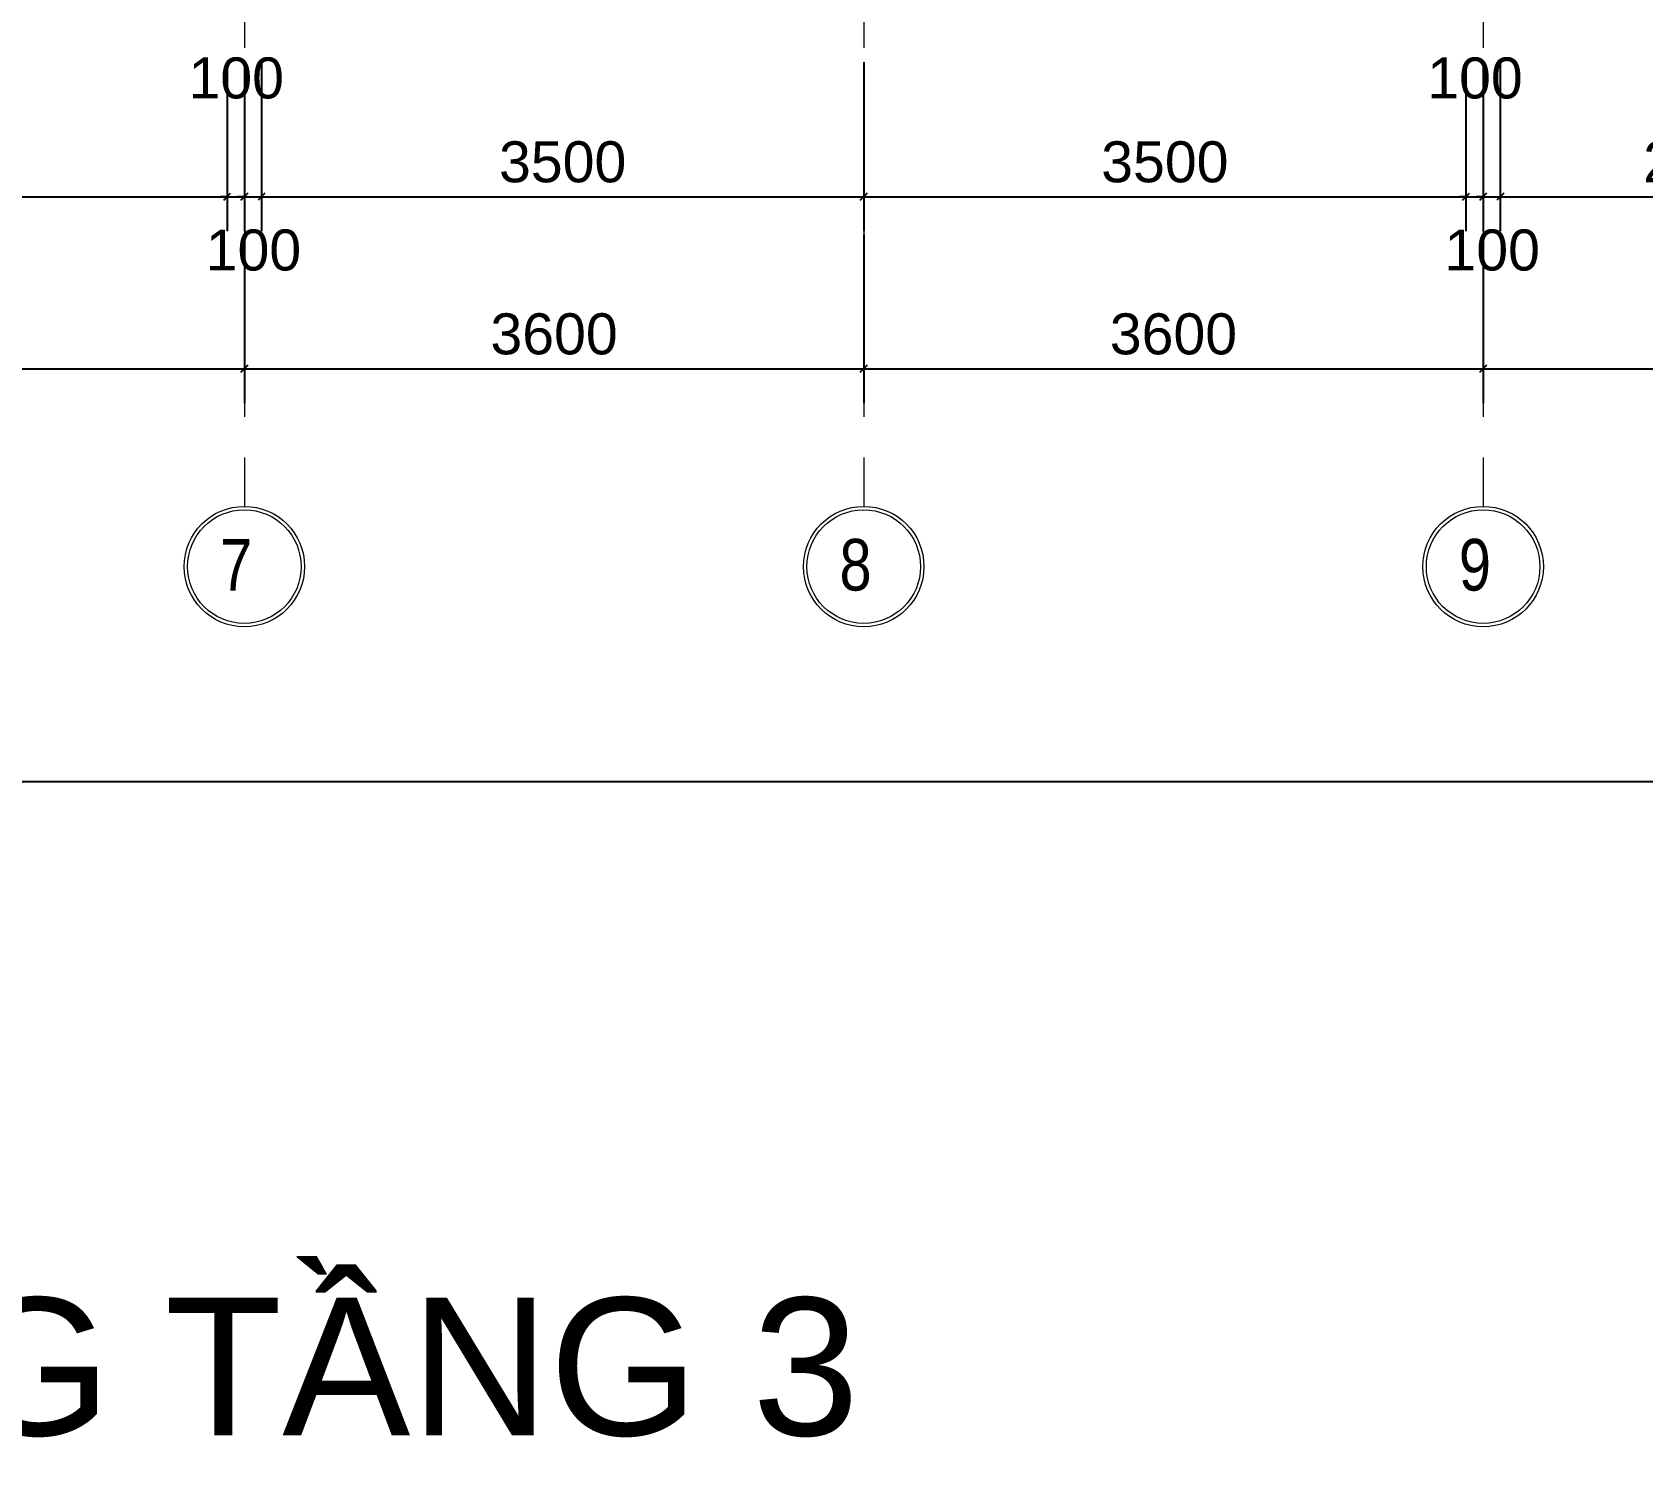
# Model space of a CAD drawing. Header units: millimetres. Extents: x -20510 to 108935, y -243239 to 20306.
# Drawn here: x 21217 to 30578, y -78577 to -70244 of the extents above; entities that cross this region are included whole.
import ezdxf
from ezdxf.enums import TextEntityAlignment as Align

# ---------------------------------------------------------------- set-up
doc = ezdxf.new("R2010")
doc.units = ezdxf.units.MM
doc.linetypes.add('Hidden', pattern=[714.375, 476.25, -238.125])
for name, color, linetype, lineweight in [('A-ANNO-DIMS', 1, 'Continuous', 9), ('S-GRID', 1, 'Continuous', 9), ('S-GRID-IDEN', 1, 'Continuous', 9)]:
    doc.layers.add(name, color=color, linetype=linetype, lineweight=lineweight)
doc.styles.add('Arial_1', font='arial.ttf', dxfattribs={"width": 0.8, "height": 200})
doc.styles.add('Arial_5', font='arial.ttf', dxfattribs={"height": 238.125})
doc.styles.add('UNICODE_TITLE', font='arial.ttf')
doc.dimstyles.new('SecretInternalLinAngDimStyle5p4736185', dxfattribs={"dimscale": 304.8, "dimtxt": 242.94927, "dimasz": 0.130208, "dimexe": 0.656168, "dimexo": 0.0625, "dimgap": 0.260417, "dimtad": 1, "dimdec": 0, "dimrnd": 100, "dimzin": 0, "dimdsep": 46, "dimtxsty": 'Arial_5', "dimblk1": 'OBLIQUE', "dimblk2": 'OBLIQUE', "dimsah": 1, "dimcen": 0.09, "dimdle": 0.492126, "dimazin": 0, "dimtfac": 1, "dimtdec": 4, "dimtix": 1, "dimtmove": 0, "dimatfit": 3, "dimfxl": 2.624672, "dimfxlon": 1, "dimtvp": 1, "dimtolj": 1, "dimtzin": 0, "dimarcsym": 2})
doc.dimstyles.new('SecretInternalLinAngDimStyle5p4736185_1', dxfattribs={"dimscale": 304.8, "dimtxt": 242.94927, "dimasz": 0.130208, "dimexe": 0.656168, "dimexo": 0.0625, "dimgap": 0.260417, "dimtad": 1, "dimdec": 0, "dimrnd": 100, "dimzin": 0, "dimdsep": 46, "dimtxsty": 'Arial_5', "dimblk1": 'OBLIQUE', "dimblk2": 'OBLIQUE', "dimsah": 1, "dimcen": 0.09, "dimdle": 0.492126, "dimazin": 0, "dimtfac": 1, "dimtdec": 4, "dimtix": 1, "dimtmove": 2, "dimatfit": 3, "dimfxl": 2.624672, "dimfxlon": 1, "dimtvp": 1, "dimtolj": 1, "dimtzin": 0, "dimarcsym": 2})

# ---------------------------------------------------------------- blocks, each defined once
blk = doc.blocks.new('Grid - TRUC  D1-102336-03_MẶT BẰNG TẦNG 3')
at = {"layer": 'S-GRID-IDEN'}
for radius in [3.5, 3.3]:
    blk.add_circle((0, 0), radius, dxfattribs=at)
blk = doc.blocks.new('_Oblique')
at = {"color": 0, "linetype": 'ByBlock', "lineweight": -2}
blk.add_line((-0.5, -0.5), (0.5, 0.5), dxfattribs=at)
blk = doc.blocks.new('DIMBLOCK1-03_MẶT BẰNG TẦNG 3')
at = {"layer": 'A-ANNO-DIMS', "color": 0, "lineweight": -2, "transparency": 16777216}
for p, q in [((550, -73819.1), (550, -74800)), ((37150, -73819.1), (37150, -74800)), ((400, -74600), (37300, -74600))]:
    blk.add_line(p, q, dxfattribs=at)
at = {"layer": 'Defpoints', "color": 0, "transparency": 16777216}
for p in [(550, -73800), (37150, -73800), (37150, -74600)]:
    blk.add_point(p, dxfattribs=at)
at = {"layer": 'A-ANNO-DIMS', "color": 0, "lineweight": -2, "transparency": 16777216, "xscale": 39.6875, "yscale": 39.6875, "zscale": 39.6875, "rotation": 180}
blk.add_blockref('_Oblique', (550, -74600), dxfattribs=at)
at = {"layer": 'A-ANNO-DIMS', "color": 0, "lineweight": -2, "transparency": 16777216, "xscale": 39.6875, "yscale": 39.6875, "zscale": 39.6875}
blk.add_blockref('_Oblique', (37150, -74600), dxfattribs=at)
at = {"layer": 'A-ANNO-DIMS', "color": 0, "transparency": 16777216, "insert": (18850, -74399), "char_height": 238.12, "width": 1098.878, "attachment_point": 5, "style": 'Arial_5'}
blk.add_mtext('\\A1;36600', dxfattribs=at)
blk = doc.blocks.new('DIMBLOCK7-03_MẶT BẰNG TẦNG 3')
at = {"layer": 'A-ANNO-DIMS', "color": 0, "lineweight": -2, "transparency": 16777216}
for p, q in [((18850, -71419.1), (18850, -72400)), ((22450, -71419.1), (22450, -72400)), ((18700, -72200), (22600, -72200))]:
    blk.add_line(p, q, dxfattribs=at)
at = {"layer": 'Defpoints', "color": 0, "transparency": 16777216}
for p in [(18850, -71400), (22450, -71400), (22450, -72200)]:
    blk.add_point(p, dxfattribs=at)
at = {"layer": 'A-ANNO-DIMS', "color": 0, "lineweight": -2, "transparency": 16777216, "xscale": 39.6875, "yscale": 39.6875, "zscale": 39.6875, "rotation": 180}
blk.add_blockref('_Oblique', (18850, -72200), dxfattribs=at)
at = {"layer": 'A-ANNO-DIMS', "color": 0, "lineweight": -2, "transparency": 16777216, "xscale": 39.6875, "yscale": 39.6875, "zscale": 39.6875}
blk.add_blockref('_Oblique', (22450, -72200), dxfattribs=at)
at = {"layer": 'A-ANNO-DIMS', "color": 0, "transparency": 16777216, "insert": (20650, -71999), "char_height": 238.12, "width": 879.103, "attachment_point": 5, "style": 'Arial_5'}
blk.add_mtext('\\A1;3600', dxfattribs=at)
blk = doc.blocks.new('DIMBLOCK8-03_MẶT BẰNG TẦNG 3')
at = {"layer": 'A-ANNO-DIMS', "color": 0, "lineweight": -2, "transparency": 16777216}
for p, q in [((22450, -71419.1), (22450, -72400)), ((26050, -71419.1), (26050, -72400)), ((22300, -72200), (26200, -72200))]:
    blk.add_line(p, q, dxfattribs=at)
at = {"layer": 'Defpoints', "color": 0, "transparency": 16777216}
for p in [(22450, -71400), (26050, -71400), (26050, -72200)]:
    blk.add_point(p, dxfattribs=at)
at = {"layer": 'A-ANNO-DIMS', "color": 0, "lineweight": -2, "transparency": 16777216, "xscale": 39.6875, "yscale": 39.6875, "zscale": 39.6875, "rotation": 180}
blk.add_blockref('_Oblique', (22450, -72200), dxfattribs=at)
at = {"layer": 'A-ANNO-DIMS', "color": 0, "lineweight": -2, "transparency": 16777216, "xscale": 39.6875, "yscale": 39.6875, "zscale": 39.6875}
blk.add_blockref('_Oblique', (26050, -72200), dxfattribs=at)
at = {"layer": 'A-ANNO-DIMS', "color": 0, "transparency": 16777216, "insert": (24250, -71999), "char_height": 238.12, "width": 879.103, "attachment_point": 5, "style": 'Arial_5'}
blk.add_mtext('\\A1;3600', dxfattribs=at)
blk = doc.blocks.new('DIMBLOCK9-03_MẶT BẰNG TẦNG 3')
at = {"layer": 'A-ANNO-DIMS', "color": 0, "lineweight": -2, "transparency": 16777216}
for p, q in [((26050, -71419.1), (26050, -72400)), ((29650, -71419.1), (29650, -72400)), ((25900, -72200), (29800, -72200))]:
    blk.add_line(p, q, dxfattribs=at)
at = {"layer": 'Defpoints', "color": 0, "transparency": 16777216}
for p in [(26050, -71400), (29650, -71400), (29650, -72200)]:
    blk.add_point(p, dxfattribs=at)
at = {"layer": 'A-ANNO-DIMS', "color": 0, "lineweight": -2, "transparency": 16777216, "xscale": 39.6875, "yscale": 39.6875, "zscale": 39.6875, "rotation": 180}
blk.add_blockref('_Oblique', (26050, -72200), dxfattribs=at)
at = {"layer": 'A-ANNO-DIMS', "color": 0, "lineweight": -2, "transparency": 16777216, "xscale": 39.6875, "yscale": 39.6875, "zscale": 39.6875}
blk.add_blockref('_Oblique', (29650, -72200), dxfattribs=at)
at = {"layer": 'A-ANNO-DIMS', "color": 0, "transparency": 16777216, "insert": (27850, -71999), "char_height": 238.12, "width": 879.103, "attachment_point": 5, "style": 'Arial_5'}
blk.add_mtext('\\A1;3600', dxfattribs=at)
blk = doc.blocks.new('DIMBLOCK10-03_MẶT BẰNG TẦNG 3')
at = {"layer": 'A-ANNO-DIMS', "color": 0, "lineweight": -2, "transparency": 16777216}
for p, q in [((29650, -71419.1), (29650, -72400)), ((33350, -71419.1), (33350, -72400)), ((29500, -72200), (33500, -72200))]:
    blk.add_line(p, q, dxfattribs=at)
at = {"layer": 'Defpoints', "color": 0, "transparency": 16777216}
for p in [(29650, -71400), (33350, -71400), (33350, -72200)]:
    blk.add_point(p, dxfattribs=at)
at = {"layer": 'A-ANNO-DIMS', "color": 0, "lineweight": -2, "transparency": 16777216, "xscale": 39.6875, "yscale": 39.6875, "zscale": 39.6875, "rotation": 180}
blk.add_blockref('_Oblique', (29650, -72200), dxfattribs=at)
at = {"layer": 'A-ANNO-DIMS', "color": 0, "lineweight": -2, "transparency": 16777216, "xscale": 39.6875, "yscale": 39.6875, "zscale": 39.6875}
blk.add_blockref('_Oblique', (33350, -72200), dxfattribs=at)
at = {"layer": 'A-ANNO-DIMS', "color": 0, "transparency": 16777216, "insert": (31500, -71999), "char_height": 238.12, "width": 879.103, "attachment_point": 5, "style": 'Arial_5'}
blk.add_mtext('\\A1;3700', dxfattribs=at)
blk = doc.blocks.new('DIMBLOCK30-03_MẶT BẰNG TẦNG 3')
at = {"layer": 'A-ANNO-DIMS', "color": 0, "lineweight": -2, "transparency": 16777216}
for p, q in [((18850, -70419.1), (18850, -71400)), ((22350, -70419.1), (22350, -71400)), ((18700, -71200), (22500, -71200))]:
    blk.add_line(p, q, dxfattribs=at)
at = {"layer": 'Defpoints', "color": 0, "transparency": 16777216}
for p in [(18850, -70400), (22350, -70400), (22350, -71200)]:
    blk.add_point(p, dxfattribs=at)
at = {"layer": 'A-ANNO-DIMS', "color": 0, "lineweight": -2, "transparency": 16777216, "xscale": 39.6875, "yscale": 39.6875, "zscale": 39.6875, "rotation": 180}
blk.add_blockref('_Oblique', (18850, -71200), dxfattribs=at)
at = {"layer": 'A-ANNO-DIMS', "color": 0, "lineweight": -2, "transparency": 16777216, "xscale": 39.6875, "yscale": 39.6875, "zscale": 39.6875}
blk.add_blockref('_Oblique', (22350, -71200), dxfattribs=at)
at = {"layer": 'A-ANNO-DIMS', "color": 0, "transparency": 16777216, "insert": (20600, -70999), "char_height": 238.12, "width": 879.103, "attachment_point": 5, "style": 'Arial_5'}
blk.add_mtext('\\A1;3500', dxfattribs=at)
blk = doc.blocks.new('DIMBLOCK31-03_MẶT BẰNG TẦNG 3')
at = {"layer": 'A-ANNO-DIMS', "color": 0, "lineweight": -2, "transparency": 16777216}
for p, q in [((22350, -70419.1), (22350, -71400)), ((22450, -70419.1), (22450, -71400)), ((22350, -71200), (22310.3, -71200)), ((22350, -71200), (22450, -71200)), ((22450, -71200), (22489.7, -71200))]:
    blk.add_line(p, q, dxfattribs=at)
at = {"layer": 'Defpoints', "color": 0, "transparency": 16777216}
for p in [(22350, -70400), (22450, -70400), (22450, -71200)]:
    blk.add_point(p, dxfattribs=at)
at = {"layer": 'A-ANNO-DIMS', "color": 0, "lineweight": -2, "transparency": 16777216, "xscale": 39.6875, "yscale": 39.6875, "zscale": 39.6875}
blk.add_blockref('_Oblique', (22350, -71200), dxfattribs=at)
at = {"layer": 'A-ANNO-DIMS', "color": 0, "lineweight": -2, "transparency": 16777216, "xscale": 39.6875, "yscale": 39.6875, "zscale": 39.6875, "rotation": 180}
blk.add_blockref('_Oblique', (22450, -71200), dxfattribs=at)
at = {"layer": 'A-ANNO-DIMS', "color": 0, "transparency": 16777216, "insert": (22125.3, -70390.9), "char_height": 238.12, "width": 659.327, "attachment_point": 1, "line_spacing_factor": 0.941778, "style": 'Arial_5'}
blk.add_mtext('\\A1;100', dxfattribs=at)
blk = doc.blocks.new('DIMBLOCK32-03_MẶT BẰNG TẦNG 3')
at = {"layer": 'A-ANNO-DIMS', "color": 0, "lineweight": -2, "transparency": 16777216}
for p, q in [((22450, -70419.1), (22450, -71400)), ((22550, -70419.1), (22550, -71400)), ((22450, -71200), (22410.3, -71200)), ((22450, -71200), (22550, -71200)), ((22550, -71200), (22589.7, -71200))]:
    blk.add_line(p, q, dxfattribs=at)
at = {"layer": 'Defpoints', "color": 0, "transparency": 16777216}
for p in [(22450, -70400), (22550, -70400), (22550, -71200)]:
    blk.add_point(p, dxfattribs=at)
at = {"layer": 'A-ANNO-DIMS', "color": 0, "lineweight": -2, "transparency": 16777216, "xscale": 39.6875, "yscale": 39.6875, "zscale": 39.6875}
blk.add_blockref('_Oblique', (22450, -71200), dxfattribs=at)
at = {"layer": 'A-ANNO-DIMS', "color": 0, "lineweight": -2, "transparency": 16777216, "xscale": 39.6875, "yscale": 39.6875, "zscale": 39.6875, "rotation": 180}
blk.add_blockref('_Oblique', (22550, -71200), dxfattribs=at)
at = {"layer": 'A-ANNO-DIMS', "color": 0, "transparency": 16777216, "insert": (22225.3, -71390.9), "char_height": 238.12, "width": 659.327, "attachment_point": 1, "line_spacing_factor": 0.941778, "style": 'Arial_5'}
blk.add_mtext('\\A1;100', dxfattribs=at)
blk = doc.blocks.new('DIMBLOCK33-03_MẶT BẰNG TẦNG 3')
at = {"layer": 'A-ANNO-DIMS', "color": 0, "lineweight": -2, "transparency": 16777216}
for p, q in [((22550, -70419.1), (22550, -71400)), ((26050, -70419.1), (26050, -71400)), ((22400, -71200), (26200, -71200))]:
    blk.add_line(p, q, dxfattribs=at)
at = {"layer": 'Defpoints', "color": 0, "transparency": 16777216}
for p in [(22550, -70400), (26050, -70400), (26050, -71200)]:
    blk.add_point(p, dxfattribs=at)
at = {"layer": 'A-ANNO-DIMS', "color": 0, "lineweight": -2, "transparency": 16777216, "xscale": 39.6875, "yscale": 39.6875, "zscale": 39.6875, "rotation": 180}
blk.add_blockref('_Oblique', (22550, -71200), dxfattribs=at)
at = {"layer": 'A-ANNO-DIMS', "color": 0, "lineweight": -2, "transparency": 16777216, "xscale": 39.6875, "yscale": 39.6875, "zscale": 39.6875}
blk.add_blockref('_Oblique', (26050, -71200), dxfattribs=at)
at = {"layer": 'A-ANNO-DIMS', "color": 0, "transparency": 16777216, "insert": (24300, -70999), "char_height": 238.12, "width": 879.103, "attachment_point": 5, "style": 'Arial_5'}
blk.add_mtext('\\A1;3500', dxfattribs=at)
blk = doc.blocks.new('DIMBLOCK34-03_MẶT BẰNG TẦNG 3')
at = {"layer": 'A-ANNO-DIMS', "color": 0, "lineweight": -2, "transparency": 16777216}
for p, q in [((26050, -70419.1), (26050, -71400)), ((29550, -70419.1), (29550, -71400)), ((25900, -71200), (29700, -71200))]:
    blk.add_line(p, q, dxfattribs=at)
at = {"layer": 'Defpoints', "color": 0, "transparency": 16777216}
for p in [(26050, -70400), (29550, -70400), (29550, -71200)]:
    blk.add_point(p, dxfattribs=at)
at = {"layer": 'A-ANNO-DIMS', "color": 0, "lineweight": -2, "transparency": 16777216, "xscale": 39.6875, "yscale": 39.6875, "zscale": 39.6875, "rotation": 180}
blk.add_blockref('_Oblique', (26050, -71200), dxfattribs=at)
at = {"layer": 'A-ANNO-DIMS', "color": 0, "lineweight": -2, "transparency": 16777216, "xscale": 39.6875, "yscale": 39.6875, "zscale": 39.6875}
blk.add_blockref('_Oblique', (29550, -71200), dxfattribs=at)
at = {"layer": 'A-ANNO-DIMS', "color": 0, "transparency": 16777216, "insert": (27800, -70999), "char_height": 238.12, "width": 879.103, "attachment_point": 5, "style": 'Arial_5'}
blk.add_mtext('\\A1;3500', dxfattribs=at)
blk = doc.blocks.new('DIMBLOCK35-03_MẶT BẰNG TẦNG 3')
at = {"layer": 'A-ANNO-DIMS', "color": 0, "lineweight": -2, "transparency": 16777216}
for p, q in [((29550, -70419.1), (29550, -71400)), ((29650, -70419.1), (29650, -71400)), ((29550, -71200), (29510.3, -71200)), ((29550, -71200), (29650, -71200)), ((29650, -71200), (29689.7, -71200))]:
    blk.add_line(p, q, dxfattribs=at)
at = {"layer": 'Defpoints', "color": 0, "transparency": 16777216}
for p in [(29550, -70400), (29650, -70400), (29650, -71200)]:
    blk.add_point(p, dxfattribs=at)
at = {"layer": 'A-ANNO-DIMS', "color": 0, "lineweight": -2, "transparency": 16777216, "xscale": 39.6875, "yscale": 39.6875, "zscale": 39.6875}
blk.add_blockref('_Oblique', (29550, -71200), dxfattribs=at)
at = {"layer": 'A-ANNO-DIMS', "color": 0, "lineweight": -2, "transparency": 16777216, "xscale": 39.6875, "yscale": 39.6875, "zscale": 39.6875, "rotation": 180}
blk.add_blockref('_Oblique', (29650, -71200), dxfattribs=at)
at = {"layer": 'A-ANNO-DIMS', "color": 0, "transparency": 16777216, "insert": (29325.3, -70390.9), "char_height": 238.12, "width": 659.327, "attachment_point": 1, "line_spacing_factor": 0.941778, "style": 'Arial_5'}
blk.add_mtext('\\A1;100', dxfattribs=at)
blk = doc.blocks.new('DIMBLOCK36-03_MẶT BẰNG TẦNG 3')
at = {"layer": 'A-ANNO-DIMS', "color": 0, "lineweight": -2, "transparency": 16777216}
for p, q in [((29650, -70419.1), (29650, -71400)), ((29750, -70419.1), (29750, -71400)), ((29650, -71200), (29610.3, -71200)), ((29650, -71200), (29750, -71200)), ((29750, -71200), (29789.7, -71200))]:
    blk.add_line(p, q, dxfattribs=at)
at = {"layer": 'Defpoints', "color": 0, "transparency": 16777216}
for p in [(29650, -70400), (29750, -70400), (29750, -71200)]:
    blk.add_point(p, dxfattribs=at)
at = {"layer": 'A-ANNO-DIMS', "color": 0, "lineweight": -2, "transparency": 16777216, "xscale": 39.6875, "yscale": 39.6875, "zscale": 39.6875}
blk.add_blockref('_Oblique', (29650, -71200), dxfattribs=at)
at = {"layer": 'A-ANNO-DIMS', "color": 0, "lineweight": -2, "transparency": 16777216, "xscale": 39.6875, "yscale": 39.6875, "zscale": 39.6875, "rotation": 180}
blk.add_blockref('_Oblique', (29750, -71200), dxfattribs=at)
at = {"layer": 'A-ANNO-DIMS', "color": 0, "transparency": 16777216, "insert": (29425.3, -71390.9), "char_height": 238.12, "width": 659.327, "attachment_point": 1, "line_spacing_factor": 0.941778, "style": 'Arial_5'}
blk.add_mtext('\\A1;100', dxfattribs=at)
blk = doc.blocks.new('DIMBLOCK37-03_MẶT BẰNG TẦNG 3')
at = {"layer": 'A-ANNO-DIMS', "color": 0, "lineweight": -2, "transparency": 16777216}
for p, q in [((29750, -70419.1), (29750, -71400)), ((32150, -70419.1), (32150, -71400)), ((29600, -71200), (32300, -71200))]:
    blk.add_line(p, q, dxfattribs=at)
at = {"layer": 'Defpoints', "color": 0, "transparency": 16777216}
for p in [(29750, -70400), (32150, -70400), (32150, -71200)]:
    blk.add_point(p, dxfattribs=at)
at = {"layer": 'A-ANNO-DIMS', "color": 0, "lineweight": -2, "transparency": 16777216, "xscale": 39.6875, "yscale": 39.6875, "zscale": 39.6875, "rotation": 180}
blk.add_blockref('_Oblique', (29750, -71200), dxfattribs=at)
at = {"layer": 'A-ANNO-DIMS', "color": 0, "lineweight": -2, "transparency": 16777216, "xscale": 39.6875, "yscale": 39.6875, "zscale": 39.6875}
blk.add_blockref('_Oblique', (32150, -71200), dxfattribs=at)
at = {"layer": 'A-ANNO-DIMS', "color": 0, "transparency": 16777216, "insert": (30950, -70999), "char_height": 238.12, "width": 879.103, "attachment_point": 5, "style": 'Arial_5'}
blk.add_mtext('\\A1;2400', dxfattribs=at)

msp = doc.modelspace()

# ---------------------------------------------------------------- linework, layer by layer
at = {"layer": 'S-GRID', "linetype": 'Hidden'}
for p, q in [((22450, -52000), (22450, -73000)), ((26050, -52000), (26050, -73000)), ((29650, -52000), (29650, -73000))]:
    msp.add_line(p, q, dxfattribs=at)

# ---------------------------------------------------------------- block references
at = {"layer": 'S-GRID-IDEN', "xscale": 99.99999999999991, "yscale": 99.99999999999991, "zscale": 99.99999999999991, "rotation": 180}
for p in [(22450, -73350), (26050, -73350), (29650, -73350)]:
    msp.add_blockref('Grid - TRUC  D1-102336-03_MẶT BẰNG TẦNG 3', p, dxfattribs=at)

# ---------------------------------------------------------------- texts
at = {"style": 'UNICODE_TITLE'}
msp.add_text('03. MẶT BẰNG TẦNG 3', height=800, dxfattribs=at).set_placement((20000, -78000), align=Align.MIDDLE_CENTER)

# ---------------------------------------------------------------- dimensions: what is measured, and where the dimension line sits
at = {"layer": 'A-ANNO-DIMS'}
for base, p1, p2, picture, middle in [((22450, -71200), (22350, -70400), (22450, -70400), 'DIMBLOCK31-03_MẶT BẰNG TẦNG 3', (22454.9, -70549.6)), ((29650, -71200), (29550, -70400), (29650, -70400), 'DIMBLOCK35-03_MẶT BẰNG TẦNG 3', (29654.9, -70549.6)), ((22550, -71200), (22450, -70400), (22550, -70400), 'DIMBLOCK32-03_MẶT BẰNG TẦNG 3', (22554.9, -71549.6)), ((29750, -71200), (29650, -70400), (29750, -70400), 'DIMBLOCK36-03_MẶT BẰNG TẦNG 3', (29754.9, -71549.6))]:
    dim = msp.add_linear_dim(base=base, p1=p1, p2=p2, dimstyle='SecretInternalLinAngDimStyle5p4736185_1', override={"dimpost": '<>', "dimfxl": 100}, dxfattribs=at)
    dim.commit()
    dim.dimension.update_dxf_attribs({"geometry": picture, "text_midpoint": middle, "dimtype": 160})
for base, p1, p2, override, picture, middle in [((22350, -71200), (18850, -70400), (22350, -70400), {"dimpost": '<>', "dimfxl": 3500}, 'DIMBLOCK30-03_MẶT BẰNG TẦNG 3', (20600, -70999)), ((26050, -71200), (22550, -70400), (26050, -70400), {"dimpost": '<>', "dimfxl": 3500}, 'DIMBLOCK33-03_MẶT BẰNG TẦNG 3', (24300, -70999)), ((29550, -71200), (26050, -70400), (29550, -70400), {"dimpost": '<>', "dimfxl": 3500}, 'DIMBLOCK34-03_MẶT BẰNG TẦNG 3', (27800, -70999)), ((32150, -71200), (29750, -70400), (32150, -70400), {"dimpost": '<>', "dimfxl": 2400}, 'DIMBLOCK37-03_MẶT BẰNG TẦNG 3', (30950, -70999)), ((22450, -72200), (18850, -71400), (22450, -71400), {"dimpost": '<>', "dimfxl": 3600}, 'DIMBLOCK7-03_MẶT BẰNG TẦNG 3', (20650, -71999)), ((26050, -72200), (22450, -71400), (26050, -71400), {"dimpost": '<>', "dimfxl": 3600}, 'DIMBLOCK8-03_MẶT BẰNG TẦNG 3', (24250, -71999)), ((29650, -72200), (26050, -71400), (29650, -71400), {"dimpost": '<>', "dimfxl": 3600}, 'DIMBLOCK9-03_MẶT BẰNG TẦNG 3', (27850, -71999)), ((33350, -72200), (29650, -71400), (33350, -71400), {"dimpost": '<>', "dimfxl": 3700}, 'DIMBLOCK10-03_MẶT BẰNG TẦNG 3', (31500, -71999)), ((37150, -74600), (550, -73800), (37150, -73800), {"dimpost": '<>', "dimfxl": 36600}, 'DIMBLOCK1-03_MẶT BẰNG TẦNG 3', (18850, -74399))]:
    dim = msp.add_linear_dim(base=base, p1=p1, p2=p2, dimstyle='SecretInternalLinAngDimStyle5p4736185', override=override, dxfattribs=at)
    dim.commit()
    dim.dimension.update_dxf_attribs({"geometry": picture, "text_midpoint": middle})

# ---------------------------------------------------------------- next in the draw order: texts
at = {"layer": 'S-GRID-IDEN', "char_height": 300, "width": 288.607, "attachment_point": 1, "style": 'Arial_1', "bg_fill": 3, "box_fill_scale": 1.25, "bg_fill_color": 9, "bg_fill_true_color": 13158600, "bg_fill_transparency": 0}
for s, insert in [('7', (22309.2, -73189.2)), ('8', (25909.2, -73189.2)), ('9', (29509.2, -73189.2))]:
    msp.add_mtext(s, dxfattribs=dict(at, insert=insert))

doc.saveas('drawing.dxf')
